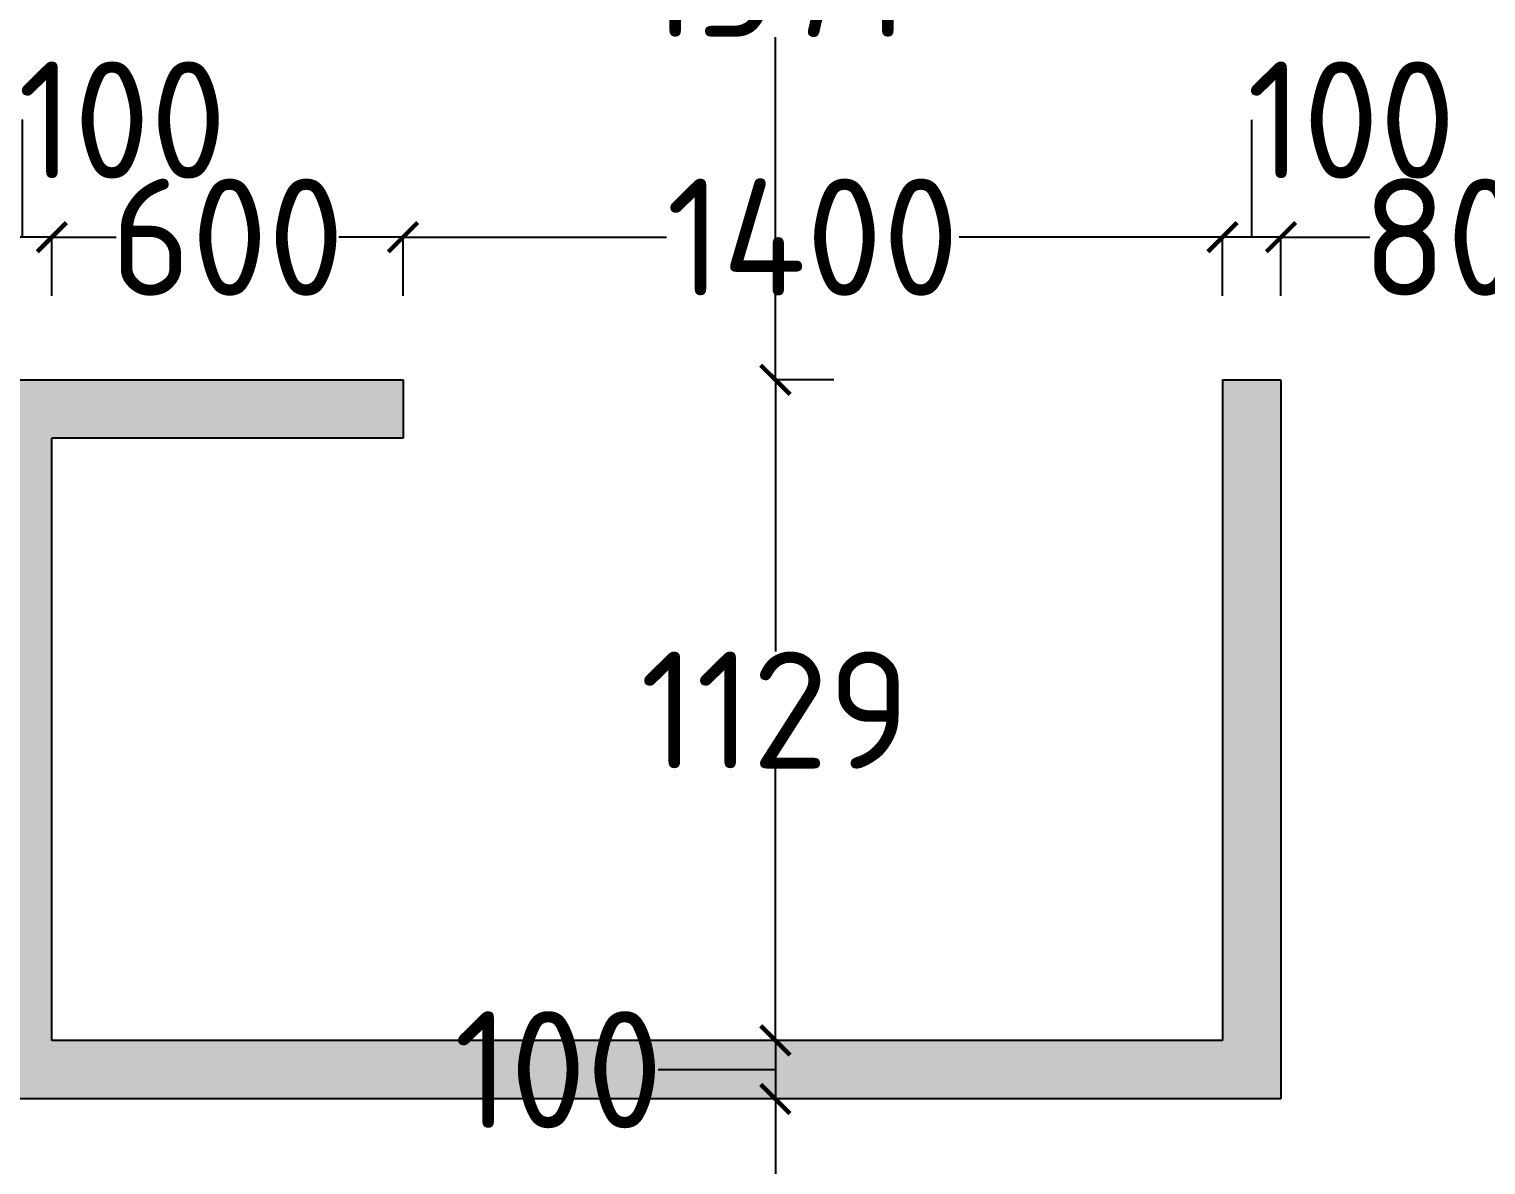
# Model space of a CAD drawing. Header units: inches. Extents: x -59797 to 874375, y -412711 to 5867.
# Drawn here: x 373882 to 376371, y -147740 to -145800 of the extents above; entities that cross this region are included whole.
import ezdxf

# ---------------------------------------------------------------- set-up
doc = ezdxf.new("R2010")
doc.units = ezdxf.units.IN
doc.header["$MEASUREMENT"] = 0
doc.styles.get("Standard").update_dxf_attribs({"font": 'GOST Common.ttf'})
doc.dimstyles.new('Copy of Standard', dxfattribs={"dimtxt": 120, "dimasz": 50, "dimexe": 0.18, "dimexo": 0.0625, "dimgap": 0.09, "dimtad": 0, "dimtih": 1, "dimtoh": 1, "dimdec": 0, "dimzin": 0, "dimdsep": 46, "dimtxsty": 'Standard', "dimblk": 'ARCHTICK', "dimcen": 0.09, "dimclrd": 250, "dimadec": 0, "dimazin": 0, "dimtfac": 1, "dimtdec": 0, "dimtofl": 0, "dimtmove": 0, "dimatfit": 3, "dimldrblk": 'ARCHTICK', "dimfxl": 100, "dimfxlon": 1, "dimtolj": 1, "dimtzin": 0, "dimarcsym": 0})

# ---------------------------------------------------------------- blocks, each defined once
blk = doc.blocks.new('_ArchTick')
at = {"color": 0, "linetype": 'ByBlock', "const_width": 0.15}
blk.add_lwpolyline([(-0.5, -0.5), (0.5, 0.5)], dxfattribs=at)
blk = doc.blocks.new('*D150')
at = {"color": 0, "lineweight": -2, "transparency": 16777216}
for p, q in [((375256.7, -145027.6), (375156.5, -145027.6)), ((375256.7, -146398.7), (375156.5, -146398.7))]:
    blk.add_line(p, q, dxfattribs=at)
at = {"color": 250, "lineweight": -2, "transparency": 16777216}
for p, q in [((375156.7, -145027.6), (375156.7, -145613.1)), ((375156.7, -146398.7), (375156.7, -145813.2))]:
    blk.add_line(p, q, dxfattribs=at)
at = {"layer": 'Defpoints', "color": 0, "transparency": 16777216}
for p in [(375491.6, -145027.6), (375156.7, -146398.7), (375920.6, -146398.7)]:
    blk.add_point(p, dxfattribs=at)
at = {"color": 250, "lineweight": -2, "transparency": 16777216, "xscale": 50, "yscale": 50, "zscale": 50}
for p, rotation in [((375156.7, -145027.6), 90), ((375156.7, -146398.7), 270)]:
    blk.add_blockref('_ArchTick', p, dxfattribs=dict(at, rotation=rotation))
at = {"color": 0, "transparency": 16777216, "insert": (375156.7, -145713.1), "char_height": 200, "attachment_point": 5}
blk.add_mtext('\\A1;1371', dxfattribs=at)
blk = doc.blocks.new('*D151')
at = {"color": 0, "lineweight": -2, "transparency": 16777216}
for p, q in [((375256.7, -146398.7), (375156.5, -146398.7)), ((375256.7, -147527.6), (375156.5, -147527.6))]:
    blk.add_line(p, q, dxfattribs=at)
at = {"color": 250, "lineweight": -2, "transparency": 16777216}
for p, q in [((375156.7, -146398.7), (375156.7, -146863.1)), ((375156.7, -147527.6), (375156.7, -147063.2))]:
    blk.add_line(p, q, dxfattribs=at)
at = {"layer": 'Defpoints', "color": 0, "transparency": 16777216}
for p in [(375920.6, -146398.7), (375156.7, -147527.6), (375920.6, -147527.6)]:
    blk.add_point(p, dxfattribs=at)
at = {"color": 250, "lineweight": -2, "transparency": 16777216, "xscale": 50, "yscale": 50, "zscale": 50}
for p, rotation in [((375156.7, -146398.7), 90), ((375156.7, -147527.6), 270)]:
    blk.add_blockref('_ArchTick', p, dxfattribs=dict(at, rotation=rotation))
at = {"color": 0, "transparency": 16777216, "insert": (375156.7, -146963.1), "char_height": 200, "attachment_point": 5}
blk.add_mtext('\\A1;1129', dxfattribs=at)
blk = doc.blocks.new('*D152')
at = {"color": 0, "lineweight": -2, "transparency": 16777216}
for p, q in [((375256.7, -147527.6), (375156.5, -147527.6)), ((375256.7, -147627.6), (375156.5, -147627.6))]:
    blk.add_line(p, q, dxfattribs=at)
at = {"color": 250, "lineweight": -2, "transparency": 16777216}
for p, q in [((375156.7, -147527.6), (375156.7, -147627.6)), ((374956.4, -147577.6), (374956.3, -147577.6)), ((375156.7, -147577.6), (374956.4, -147577.6))]:
    blk.add_line(p, q, dxfattribs=at)
at = {"layer": 'Defpoints', "color": 0, "transparency": 16777216}
for p in [(375920.6, -147527.6), (375156.7, -147627.6), (376020.6, -147627.6)]:
    blk.add_point(p, dxfattribs=at)
at = {"color": 250, "lineweight": -2, "transparency": 16777216, "xscale": 50, "yscale": 50, "zscale": 50}
for p, rotation in [((375156.7, -147527.6), 90), ((375156.7, -147627.6), 270)]:
    blk.add_blockref('_ArchTick', p, dxfattribs=dict(at, rotation=rotation))
at = {"color": 0, "transparency": 16777216, "insert": (374786.2, -147577.6), "char_height": 200, "attachment_point": 5}
blk.add_mtext('\\A1;100', dxfattribs=at)
blk = doc.blocks.new('*D153')
at = {"color": 0, "lineweight": -2, "transparency": 16777216}
for p, q in [((375256.7, -147627.6), (375156.5, -147627.6)), ((375256.7, -148427.6), (375156.5, -148427.6))]:
    blk.add_line(p, q, dxfattribs=at)
at = {"color": 250, "lineweight": -2, "transparency": 16777216}
for p, q in [((375156.7, -147627.6), (375156.7, -147927.5)), ((375156.7, -148427.6), (375156.7, -148127.7))]:
    blk.add_line(p, q, dxfattribs=at)
at = {"layer": 'Defpoints', "color": 0, "transparency": 16777216}
for p in [(376020.6, -147627.6), (375156.7, -148427.6), (376820.6, -148427.6)]:
    blk.add_point(p, dxfattribs=at)
at = {"color": 250, "lineweight": -2, "transparency": 16777216, "xscale": 50, "yscale": 50, "zscale": 50}
for p, rotation in [((375156.7, -147627.6), 90), ((375156.7, -148427.6), 270)]:
    blk.add_blockref('_ArchTick', p, dxfattribs=dict(at, rotation=rotation))
at = {"color": 0, "transparency": 16777216, "insert": (375156.7, -148027.6), "char_height": 200, "attachment_point": 5}
blk.add_mtext('\\A1;800', dxfattribs=at)
blk = doc.blocks.new('*D155')
at = {"color": 0, "lineweight": -2, "transparency": 16777216}
for p, q in [((376020.6, -146255), (376020.6, -146154.8)), ((376820.6, -146255), (376820.6, -146154.8))]:
    blk.add_line(p, q, dxfattribs=at)
at = {"color": 250, "lineweight": -2, "transparency": 16777216}
for p, q in [((376020.6, -146155), (376172.4, -146155)), ((376820.6, -146155), (376552.6, -146155))]:
    blk.add_line(p, q, dxfattribs=at)
at = {"layer": 'Defpoints', "color": 0, "transparency": 16777216}
for p in [(376020.6, -146155), (376020.6, -146398.7), (376820.6, -146527.6)]:
    blk.add_point(p, dxfattribs=at)
at = {"color": 250, "lineweight": -2, "transparency": 16777216, "xscale": 50, "yscale": 50, "zscale": 50, "rotation": 180}
blk.add_blockref('_ArchTick', (376020.6, -146155), dxfattribs=at)
at = {"color": 250, "lineweight": -2, "transparency": 16777216, "xscale": 50, "yscale": 50, "zscale": 50}
blk.add_blockref('_ArchTick', (376820.6, -146155), dxfattribs=at)
at = {"color": 0, "transparency": 16777216, "insert": (376362.5, -146155), "char_height": 200, "attachment_point": 5}
blk.add_mtext('\\A1;800', dxfattribs=at)
blk = doc.blocks.new('*D156')
at = {"color": 250, "lineweight": -2, "transparency": 16777216}
for p, q in [((375970.6, -146155), (375970.6, -145954.8)), ((375970.6, -145954.8), (375970.8, -145954.8)), ((376020.6, -146155), (375920.6, -146155))]:
    blk.add_line(p, q, dxfattribs=at)
at = {"color": 0, "lineweight": -2, "transparency": 16777216}
for p, q in [((375920.6, -146255), (375920.6, -146154.8)), ((376020.6, -146255), (376020.6, -146154.8))]:
    blk.add_line(p, q, dxfattribs=at)
at = {"layer": 'Defpoints', "color": 0, "transparency": 16777216}
for p in [(375920.6, -146155), (375920.6, -146398.7), (376020.6, -146398.7)]:
    blk.add_point(p, dxfattribs=at)
at = {"color": 250, "lineweight": -2, "transparency": 16777216, "xscale": 50, "yscale": 50, "zscale": 50, "rotation": 180}
blk.add_blockref('_ArchTick', (375920.6, -146155), dxfattribs=at)
at = {"color": 250, "lineweight": -2, "transparency": 16777216, "xscale": 50, "yscale": 50, "zscale": 50}
blk.add_blockref('_ArchTick', (376020.6, -146155), dxfattribs=at)
at = {"color": 0, "transparency": 16777216, "insert": (376140.9, -145954.8), "char_height": 200, "attachment_point": 5}
blk.add_mtext('\\A1;100', dxfattribs=at)
blk = doc.blocks.new('*D157')
at = {"color": 0, "lineweight": -2, "transparency": 16777216}
for p, q in [((374520.6, -146255), (374520.6, -146154.8)), ((375920.6, -146255), (375920.6, -146154.8))]:
    blk.add_line(p, q, dxfattribs=at)
at = {"color": 250, "lineweight": -2, "transparency": 16777216}
for p, q in [((374520.6, -146155), (374970.5, -146155)), ((375920.6, -146155), (375470.7, -146155))]:
    blk.add_line(p, q, dxfattribs=at)
at = {"layer": 'Defpoints', "color": 0, "transparency": 16777216}
for p in [(374520.6, -146155), (374520.6, -146398.7), (375920.6, -146398.7)]:
    blk.add_point(p, dxfattribs=at)
at = {"color": 250, "lineweight": -2, "transparency": 16777216, "xscale": 50, "yscale": 50, "zscale": 50, "rotation": 180}
blk.add_blockref('_ArchTick', (374520.6, -146155), dxfattribs=at)
at = {"color": 250, "lineweight": -2, "transparency": 16777216, "xscale": 50, "yscale": 50, "zscale": 50}
blk.add_blockref('_ArchTick', (375920.6, -146155), dxfattribs=at)
at = {"color": 0, "transparency": 16777216, "insert": (375220.6, -146155), "char_height": 200, "attachment_point": 5}
blk.add_mtext('\\A1;1400', dxfattribs=at)
blk = doc.blocks.new('*D158')
at = {"color": 0, "lineweight": -2, "transparency": 16777216}
for p, q in [((373920.6, -146255), (373920.6, -146154.8)), ((374520.6, -146255), (374520.6, -146154.8))]:
    blk.add_line(p, q, dxfattribs=at)
at = {"color": 250, "lineweight": -2, "transparency": 16777216}
for p, q in [((373920.6, -146155), (374030.5, -146155)), ((374520.6, -146155), (374410.7, -146155))]:
    blk.add_line(p, q, dxfattribs=at)
at = {"layer": 'Defpoints', "color": 0, "transparency": 16777216}
for p in [(373920.6, -146155), (374520.6, -146398.7), (373920.6, -146498.7)]:
    blk.add_point(p, dxfattribs=at)
at = {"color": 250, "lineweight": -2, "transparency": 16777216, "xscale": 50, "yscale": 50, "zscale": 50, "rotation": 180}
blk.add_blockref('_ArchTick', (373920.6, -146155), dxfattribs=at)
at = {"color": 250, "lineweight": -2, "transparency": 16777216, "xscale": 50, "yscale": 50, "zscale": 50}
blk.add_blockref('_ArchTick', (374520.6, -146155), dxfattribs=at)
at = {"color": 0, "transparency": 16777216, "insert": (374220.6, -146155), "char_height": 200, "attachment_point": 5}
blk.add_mtext('\\A1;600', dxfattribs=at)
blk = doc.blocks.new('*D159')
at = {"color": 250, "lineweight": -2, "transparency": 16777216}
for p, q in [((373870.6, -146155), (373870.6, -145954.8)), ((373870.6, -145954.8), (373870.8, -145954.8)), ((373920.6, -146155), (373820.6, -146155))]:
    blk.add_line(p, q, dxfattribs=at)
at = {"color": 0, "lineweight": -2, "transparency": 16777216}
for p, q in [((373820.6, -146255), (373820.6, -146154.8)), ((373920.6, -146255), (373920.6, -146154.8))]:
    blk.add_line(p, q, dxfattribs=at)
at = {"layer": 'Defpoints', "color": 0, "transparency": 16777216}
for p in [(373820.6, -146155), (373820.6, -146398.7), (373920.6, -146498.7)]:
    blk.add_point(p, dxfattribs=at)
at = {"color": 250, "lineweight": -2, "transparency": 16777216, "xscale": 50, "yscale": 50, "zscale": 50, "rotation": 180}
blk.add_blockref('_ArchTick', (373820.6, -146155), dxfattribs=at)
at = {"color": 250, "lineweight": -2, "transparency": 16777216, "xscale": 50, "yscale": 50, "zscale": 50}
blk.add_blockref('_ArchTick', (373920.6, -146155), dxfattribs=at)
at = {"color": 0, "transparency": 16777216, "insert": (374040.9, -145954.8), "char_height": 200, "attachment_point": 5}
blk.add_mtext('\\A1;100', dxfattribs=at)

msp = doc.modelspace()

# ---------------------------------------------------------------- hatches: boundary and pattern name
h = msp.add_hatch(color=5)
h.dxf.hatch_style = 1
h.paths.add_polyline_path([(376020.6, -146398.7), (375920.6, -146398.7), (375920.6, -147527.6), (373920.6, -147527.6), (373920.6, -146498.7), (374520.6, -146498.7), (374520.6, -146398.7), (373920.6, -146398.7), (373820.6, -146398.7), (373820.6, -147627.6), (376020.6, -147627.6)])

# ---------------------------------------------------------------- linework, layer by layer
at = {"color": 7}
for p, q in [((373820.6, -146398.7), (373920.6, -146398.7)), ((373920.6, -146398.7), (374520.6, -146398.7)), ((374520.6, -146398.7), (374520.6, -146498.7)), ((375920.6, -146398.7), (376020.6, -146398.7)), ((375920.6, -146398.7), (375920.6, -147527.6)), ((376020.6, -146398.7), (376020.6, -147627.6)), ((373920.6, -147527.6), (373920.6, -146498.7)), ((374520.6, -146498.7), (373920.6, -146498.7)), ((375920.6, -147527.6), (373920.6, -147527.6)), ((376020.6, -147627.6), (373820.6, -147627.6))]:
    msp.add_line(p, q, dxfattribs=at)

# ---------------------------------------------------------------- dimensions: what is measured, and where the dimension line sits
for base, p1, p2, picture, middle in [((375156.7, -146398.7), (375491.6, -145027.6), (375920.6, -146398.7), '*D150', (375156.7, -145713.1)), ((375156.7, -147527.6), (375920.6, -146398.7), (375920.6, -147527.6), '*D151', (375156.7, -146963.1)), ((375156.7, -147627.6), (375920.6, -147527.6), (376020.6, -147627.6), '*D152', (374956.2, -147577.6)), ((375156.7, -148427.6), (376020.6, -147627.6), (376820.6, -148427.6), '*D153', (375156.7, -148027.6))]:
    dim = msp.add_linear_dim(base=base, p1=p1, p2=p2, angle=90, dimstyle='Copy of Standard', override={"dimtxt": 200, "dimtmove": 1}, dxfattribs=at)
    dim.commit()
    dim.dimension.update_dxf_attribs({"geometry": picture, "text_midpoint": middle})
for base, p1, p2, picture, middle in [((373820.6, -146155), (373920.6, -146498.7), (373820.6, -146398.7), '*D159', (373870.9, -145954.8)), ((375920.6, -146155), (376020.6, -146398.7), (375920.6, -146398.7), '*D156', (375970.9, -145954.8)), ((373920.6, -146155), (374520.6, -146398.7), (373920.6, -146498.7), '*D158', (374220.6, -146155)), ((374520.6, -146155), (375920.6, -146398.7), (374520.6, -146398.7), '*D157', (375220.6, -146155))]:
    dim = msp.add_linear_dim(base=base, p1=p1, p2=p2, dimstyle='Copy of Standard', override={"dimtxt": 200, "dimtmove": 1}, dxfattribs=at)
    dim.commit()
    dim.dimension.update_dxf_attribs({"geometry": picture, "text_midpoint": middle})
dim = msp.add_linear_dim(base=(376020.6, -146155), p1=(376820.6, -146527.6), p2=(376020.6, -146398.7), dimstyle='Copy of Standard', override={"dimtxt": 200, "dimtmove": 1}, dxfattribs=at)
dim.commit()
dim.dimension.update_dxf_attribs({"geometry": '*D155', "text_midpoint": (376362.5, -146155), "dimtype": 160})

doc.saveas('drawing.dxf')
